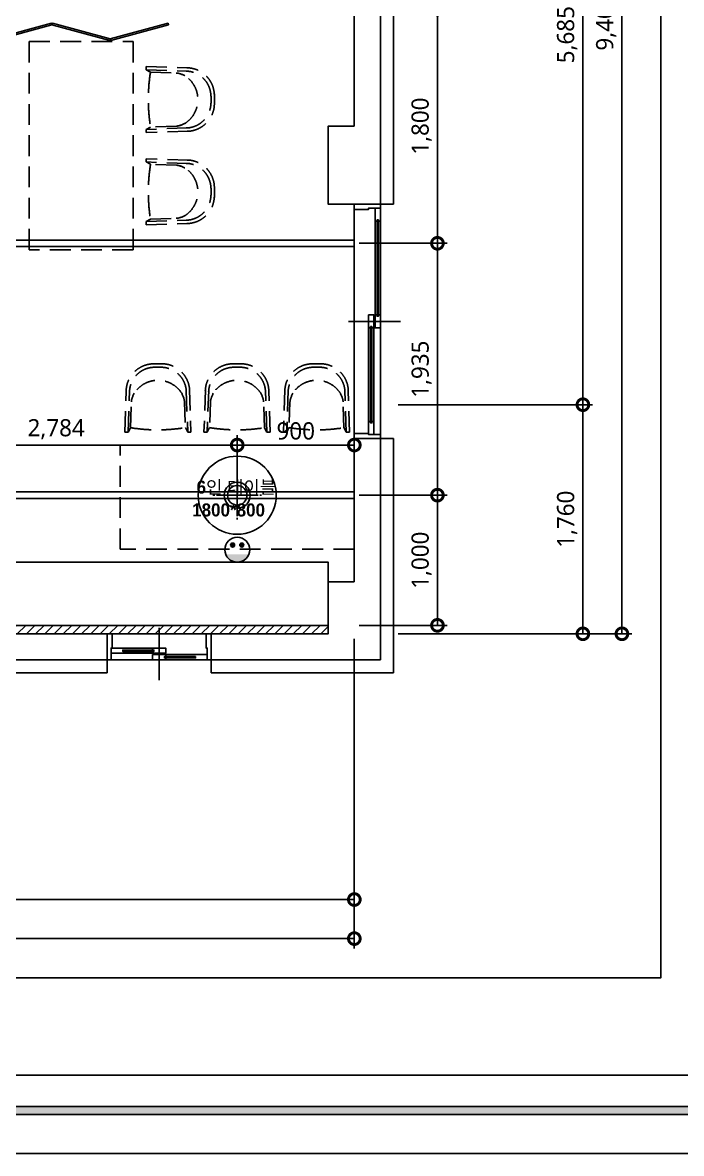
# Model space of a CAD drawing. Header units: inches. Extents: x 405346 to 489838, y -25612 to 14934.
# Drawn here: x 467945 to 473009, y -3486 to 5202 of the extents above; entities that cross this region are included whole.
import ezdxf
from ezdxf.enums import TextEntityAlignment as Align

# ---------------------------------------------------------------- set-up
doc = ezdxf.new("R2010")
doc.units = ezdxf.units.IN
doc.header["$LTSCALE"] = 200
doc.header["$MEASUREMENT"] = 0
doc.linetypes.add('DH-HID2', pattern=[1.2, 0.8, -0.4])
for name, color, linetype in [('04_FUR', 6, 'Continuous'), ('06-FUR', 6, 'Continuous'), ('07-DIM', 5, 'Continuous'), ('07-DIM WAL', 5, 'Continuous'), ('08-HAT', 8, 'Continuous'), ('C-WIN', 4, 'Continuous'), ('CO-DO-FR', 7, 'Continuous'), ('CO-DOOR', 8, 'Continuous'), ('F-SYM', 7, 'Continuous'), ('FORM(YOURNAME)-11', 1, 'Continuous'), ('FU-FURM', 251, 'DH-HID2'), ('HAT', 5, 'Continuous'), ('RC-LIGHT', 7, 'Continuous'), ('U-LANP', 6, 'Continuous'), ('도면층2', 2, 'Continuous'), ('설비', 140, 'Continuous')]:
    doc.layers.add(name, color=color, linetype=linetype)
doc.styles.add('DAWIN', font='NanumSquareR.ttf')
doc.styles.add('YOURNAME', font='HY울릉도M.TTF')
doc.styles.add('넥슨고딕', font='NEXONLv1GothicBold.ttf')
doc.dimstyles.new('60', dxfattribs={"dimscale": 60, "dimtxt": 2.2, "dimasz": 3, "dimexe": 1.25, "dimexo": 0.625, "dimtad": 1, "dimdec": 0, "dimzin": 0, "dimdsep": 46, "dimlunit": 6, "dimtxsty": 'DAWIN', "dimblk1": 'DOTSMALL', "dimblk2": 'DOTSMALL', "dimsah": 1, "dimcen": 0.001, "dimclrd": 1, "dimclre": 1, "dimclrt": 7, "dimadec": 0, "dimazin": 0, "dimtfac": 1, "dimtdec": 0, "dimtix": 1, "dimtmove": 2, "dimatfit": 3, "dimldrblk": 'DOTSMALL', "dimfxl": 0, "dimtolj": 1, "dimtzin": 0, "dimarcsym": 0})

# ---------------------------------------------------------------- blocks, each defined once
blk = doc.blocks.new('FORM-PLAN')
at = {"layer": 'FORM(YOURNAME)-11'}
h = blk.add_hatch(color=256, dxfattribs=at)
h.dxf.hatch_style = 1
h.paths.add_polyline_path([(-71444, 55115), (10556, 55115), (10556, 54915), (-71444, 54915)])
h.paths.add_polyline_path([(-71444, -2085), (10556, -2085), (10556, -2285), (-71444, -2285)])
at = {"layer": 'Defpoints', "color": 158}
blk.add_line((1346, -1285), (-71444, -1285), dxfattribs=at)
for points in [[(-71444, -2285), (10556, -2285), (10556, 55115), (-71444, 55115)], [(-69444, 53115), (-64, 53115), (-64, 1215), (-69444, 1215)]]:
    blk.add_lwpolyline(points, close=True, dxfattribs=at)
at = {"layer": 'FORM(YOURNAME)-11', "color": 250}
blk.add_lwpolyline([(-72444, -3285), (11556, -3285), (11556, 56115), (-72444, 56115)], close=True, dxfattribs=at)
at = {"layer": 'FORM(YOURNAME)-11'}
blk.add_lwpolyline([(-71444, -2085), (10556, -2085), (10556, -2285), (-71444, -2285)], close=True, dxfattribs=at)
at = {"layer": 'FORM(YOURNAME)-11', "color": 3, "style": 'YOURNAME'}
for tag, height, p in [('1', 450, (9905, 18188)), ('2', 450, (9905, 17544)), ('3', 450, (9905, 16257)), ('4', 450, (9905, 14326)), ('5', 515, (9905, 12009)), ('6', 515, (9905, 9757)), ('7', 515, (9905, 7504)), ('8', 515, (9905, 5252)), ('9', 515, (9905, 2999)), ('10', 515, (5655, 811)), ('11', 515, (9905, 747)), ('12', 515, (5655, -1441)), ('13', 515, (9905, -1441))]:
    blk.add_attdef(tag, text='', height=height, dxfattribs=at).set_placement(p, align=Align.MIDDLE_RIGHT)
blk = doc.blocks.new('*U199')
at = {"layer": 'F-SYM', "xscale": 0.3000000000000001, "yscale": 0.3000000000000001, "zscale": 0.3000000000000001}
blk.add_blockref('FORM-PLAN', (472870.8, -2500.1), dxfattribs=at)
blk = doc.blocks.new('FLOOR')
at = {"layer": '08-HAT'}
h = blk.add_hatch(dxfattribs=at)
h.set_pattern_fill('_USER', color=256, scale=50, angle=45, pattern_type=0)
h.set_pattern_definition([(45, (0, 0), (-35.355339, 35.355339), [])])
h.paths.add_polyline_path([(444542, 24512.5), (440292, 24512.5), (440292, 24447.5), (440392, 24447.5), (441892, 24447.5), (442842, 24447.5), (442872, 24447.5), (442882, 24447.5), (443642, 24447.5), (444542, 24447.5)])
h.paths.add_polyline_path([(439792, 24512.5), (435474.5, 24512.5), (435474.5, 24447.5), (436742, 24447.5), (438542, 24447.5), (439792, 24447.5)])
h.paths.add_polyline_path([(435424.5, 26207.5), (435342.5, 26207.5), (435342.5, 24847.5), (435424.5, 24847.5)])
at = {"layer": 'C-WIN'}
for points in [[(444742, 25947.5), (444942, 25947.5), (444942, 27747.5), (444742, 27747.5)], [(444942, 25947.5), (444942, 27747.5), (444742, 27747.5), (444742, 25947.5)], [(442842, 24247.5), (443642, 24247.5), (443642, 24447.5), (442842, 24447.5)], [(442842, 24247.5), (443642, 24247.5), (443642, 24447.5), (442842, 24447.5)]]:
    blk.add_lwpolyline(points, close=True, dxfattribs=at)
at = {"layer": 'CO-DO-FR'}
for points in [[(444942, 27747.5), (444742, 27747.5), (444742, 27717.5), (444742, 27717.5), (444742, 27707.5), (444852, 27707.5), (444852, 27717.5), (444942, 27717.5), (444942, 27747.5)], [(444942, 25947.5), (444742, 25947.5), (444742, 25977.5), (444742, 25977.5), (444742, 25987.5), (444852, 25987.5), (444852, 25977.5), (444942, 25977.5), (444942, 25947.5)], [(442842, 24247.5), (442842, 24447.5), (442872, 24447.5), (442872, 24447.5), (442882, 24447.5), (442882, 24337.5), (442872, 24337.5), (442872, 24247.5), (442842, 24247.5)], [(443642, 24247.5), (443642, 24447.5), (443612, 24447.5), (443612, 24447.5), (443602, 24447.5), (443602, 24337.5), (443612, 24337.5), (443612, 24247.5), (443642, 24247.5)]]:
    blk.add_lwpolyline(points, close=True, dxfattribs=at)
at = {"layer": 'CO-DOOR', "color": 251}
for p, q in [((445097, 26847.5), (444697, 26847.5)), ((443242, 24092.5), (443242, 24492.5))]:
    blk.add_line(p, q, dxfattribs=at)
for points in [[(444902, 27717.5), (444902, 26797.5), (444942, 26797.5), (444942, 27717.5)], [(444892, 25977.5), (444892, 26897.5), (444852, 26897.5), (444852, 25977.5)], [(442872, 24297.5), (443292, 24297.5), (443292, 24337.5), (442872, 24337.5)], [(443612, 24287.5), (443192, 24287.5), (443192, 24247.5), (443612, 24247.5)]]:
    blk.add_lwpolyline(points, close=True, dxfattribs=at)
at = {"layer": 'CO-DOOR'}
for points in [[(444942, 27617.5), (444942, 27717.5), (444902, 27717.5), (444902, 27617.5), (444917, 27617.5), (444917, 27627.5), (444927, 27627.5), (444927, 27617.5), (444942, 27617.5)], [(444917, 27627.5), (444917, 26887.5), (444927, 26887.5), (444927, 27627.5)], [(444892, 26797.5), (444892, 26897.5), (444852, 26897.5), (444852, 26797.5), (444867, 26797.5), (444867, 26807.5), (444877, 26807.5), (444877, 26797.5), (444892, 26797.5)], [(444942, 26897.5), (444942, 26797.5), (444902, 26797.5), (444902, 26897.5), (444917, 26897.5), (444917, 26887.5), (444927, 26887.5), (444927, 26897.5), (444942, 26897.5)], [(444867, 26807.5), (444867, 26067.5), (444877, 26067.5), (444877, 26807.5)], [(444892, 26077.5), (444892, 25977.5), (444852, 25977.5), (444852, 26077.5), (444867, 26077.5), (444867, 26067.5), (444877, 26067.5), (444877, 26077.5), (444892, 26077.5)], [(443192, 24297.5), (443292, 24297.5), (443292, 24337.5), (443192, 24337.5), (443192, 24322.5), (443202, 24322.5), (443202, 24312.5), (443192, 24312.5), (443192, 24297.5)], [(443202, 24322.5), (442962, 24322.5), (442962, 24312.5), (443202, 24312.5)], [(443292, 24247.5), (443192, 24247.5), (443192, 24287.5), (443292, 24287.5), (443292, 24272.5), (443282, 24272.5), (443282, 24262.5), (443292, 24262.5), (443292, 24247.5)], [(443522, 24272.5), (443282, 24272.5), (443282, 24262.5), (443522, 24262.5)]]:
    blk.add_lwpolyline(points, close=True, dxfattribs=at)
at = {"layer": 'CO-DOOR', "color": 251, "linetype": 'DH-HID2'}
blk.add_lwpolyline([(443642, 24247.5), (442842, 24247.5), (442842, 24447.5), (443642, 24447.5)], close=True, dxfattribs=at)
at = {"layer": '도면층2'}
for p, q in [((444742, 30547.5), (444742, 28347.5)), ((444942, 30547.5), (444942, 27747.5)), ((444742, 27747.5), (444942, 27747.5)), ((444742, 25947.5), (444742, 24847.5)), ((444742, 25947.5), (444942, 25947.5)), ((444942, 25947.5), (444942, 24247.5)), ((444542, 24847.5), (444742, 24847.5)), ((444542, 24847.5), (444542, 24447.5)), ((441892, 24447.5), (442842, 24447.5)), ((442842, 24447.5), (442842, 24247.5)), ((443642, 24447.5), (444542, 24447.5)), ((443642, 24447.5), (443642, 24247.5)), ((441892, 24247.5), (442842, 24247.5)), ((443642, 24247.5), (444942, 24247.5))]:
    blk.add_line(p, q, dxfattribs=at)
at = {"layer": '도면층2', "color": 6}
for p, q in [((445042, 30547.5), (445042, 27747.5)), ((444942, 27747.5), (445042, 27747.5)), ((444942, 25947.5), (445042, 25947.5)), ((445042, 25947.5), (445042, 24147.5)), ((442842, 24147.5), (442842, 24247.5)), ((443642, 24147.5), (443642, 24247.5)), ((441892, 24147.5), (442842, 24147.5)), ((443642, 24147.5), (445042, 24147.5))]:
    blk.add_line(p, q, dxfattribs=at)
at = {"layer": '도면층2', "color": 3}
blk.add_line((440292, 24512.5), (444542, 24512.5), dxfattribs=at)
at = {"layer": '도면층2'}
for points in [[(444742, 28347.5), (444542, 28347.5), (444542, 27747.5), (444942, 27747.5)], [(444742, 25947.5), (444942, 25947.5)]]:
    blk.add_lwpolyline(points, dxfattribs=at)
blk = doc.blocks.new('heryty66')
at = {"layer": 'FU-FURM'}
for p, q in [((419012.5, 1983.8), (419090.4, 1983.9)), ((419030.5, 1958.4), (419083.6, 1958.5)), ((419709.2, 1983.8), (419631.3, 1983.9)), ((419691.2, 1958.4), (419638.1, 1958.5)), ((420320.2, 1983.8), (420242.3, 1983.9)), ((420302.2, 1958.4), (420249.1, 1958.5)), ((418803.1, 1458.9), (418812.9, 1773)), ((418828.5, 1458.9), (418838.5, 1779.5)), ((418864.9, 1738.3), (418862.8, 1733)), ((418867, 1743.5), (418864.9, 1738.3)), ((418869.2, 1748.6), (418867, 1743.5)), ((418871.4, 1753.3), (418869.2, 1748.6)), ((418873.6, 1757.6), (418871.4, 1753.3)), ((419239.6, 1758), (419241.8, 1753.8)), ((419241.8, 1753.8), (419244, 1749.1)), ((419244, 1749.1), (419246.2, 1744)), ((419246.2, 1744), (419248.4, 1738.7)), ((419248.4, 1738.7), (419250.4, 1733.5)), ((419274.8, 1777.6), (419285.4, 1459.5)), ((419299.9, 1784.3), (419310.8, 1459.5)), ((419421.7, 1784.3), (419410.8, 1459.5)), ((419446.9, 1777.6), (419436.2, 1459.5)), ((419473.3, 1738.7), (419471.2, 1733.5)), ((419475.4, 1744), (419473.3, 1738.7)), ((419477.6, 1749.1), (419475.4, 1744)), ((419479.9, 1753.8), (419477.6, 1749.1)), ((419482, 1758), (419479.9, 1753.8)), ((419848, 1757.6), (419850.2, 1753.3)), ((419850.2, 1753.3), (419852.4, 1748.6)), ((419852.4, 1748.6), (419854.6, 1743.5)), ((419854.6, 1743.5), (419856.8, 1738.3)), ((419856.8, 1738.3), (419858.8, 1733)), ((419893.1, 1458.9), (419883.2, 1779.5)), ((419918.5, 1458.9), (419908.8, 1773)), ((420032.7, 1784.3), (420021.9, 1459.5)), ((420057.9, 1777.6), (420047.2, 1459.5)), ((420084.3, 1738.7), (420082.2, 1733.5)), ((420086.5, 1744), (420084.3, 1738.7)), ((420088.7, 1749.1), (420086.5, 1744)), ((420090.9, 1753.8), (420088.7, 1749.1)), ((420093.1, 1758), (420090.9, 1753.8)), ((420459.1, 1757.6), (420461.2, 1753.3)), ((420461.2, 1753.3), (420463.5, 1748.6)), ((420463.5, 1748.6), (420465.7, 1743.5)), ((420465.7, 1743.5), (420467.8, 1738.3)), ((420467.8, 1738.3), (420469.8, 1733)), ((420504.2, 1458.9), (420494.2, 1779.5)), ((420529.5, 1458.9), (420519.8, 1773)), ((418846.5, 1492.8), (418852.7, 1691.3)), ((418853, 1694.8), (418852.7, 1691.3)), ((418853.4, 1698), (418853, 1694.8)), ((418853.8, 1701.2), (418853.4, 1698)), ((418854.3, 1704.4), (418853.8, 1701.2)), ((418854.9, 1707.6), (418854.3, 1704.4)), ((418855.7, 1711), (418854.9, 1707.6)), ((418856.6, 1714.6), (418855.7, 1711)), ((418857.8, 1718.6), (418856.6, 1714.6)), ((418859.2, 1723), (418857.8, 1718.6)), ((418860.9, 1727.9), (418859.2, 1723)), ((418862.8, 1733), (418860.9, 1727.9)), ((419250.4, 1733.5), (419252.4, 1728.3)), ((419252.4, 1728.3), (419254.1, 1723.5)), ((419254.1, 1723.5), (419255.5, 1719.1)), ((419255.5, 1719.1), (419256.7, 1715.1)), ((419256.7, 1715.1), (419257.7, 1711.5)), ((419257.7, 1711.5), (419258.4, 1708.1)), ((419258.4, 1708.1), (419259.1, 1704.9)), ((419259.1, 1704.9), (419259.6, 1701.7)), ((419259.6, 1701.7), (419260, 1698.5)), ((419260, 1698.5), (419260.4, 1695.3)), ((419260.4, 1695.3), (419260.7, 1691.8)), ((419260.7, 1691.8), (419267.4, 1493.3)), ((419460.9, 1691.8), (419454.3, 1493.3)), ((419461.3, 1695.3), (419460.9, 1691.8)), ((419461.7, 1698.5), (419461.3, 1695.3)), ((419462.1, 1701.7), (419461.7, 1698.5)), ((419462.6, 1704.9), (419462.1, 1701.7)), ((419463.2, 1708.1), (419462.6, 1704.9)), ((419464, 1711.5), (419463.2, 1708.1)), ((419464.9, 1715.1), (419464, 1711.5)), ((419466.1, 1719.1), (419464.9, 1715.1)), ((419467.6, 1723.5), (419466.1, 1719.1)), ((419469.3, 1728.3), (419467.6, 1723.5)), ((419471.2, 1733.5), (419469.3, 1728.3)), ((419858.8, 1733), (419860.7, 1727.9)), ((419860.7, 1727.9), (419862.4, 1723)), ((419862.4, 1723), (419863.9, 1718.6)), ((419863.9, 1718.6), (419865, 1714.6)), ((419865, 1714.6), (419866, 1711)), ((419866, 1711), (419866.8, 1707.6)), ((419866.8, 1707.6), (419867.4, 1704.4)), ((419867.4, 1704.4), (419867.9, 1701.2)), ((419867.9, 1701.2), (419868.3, 1698)), ((419868.3, 1698), (419868.6, 1694.8)), ((419868.6, 1694.8), (419869, 1691.3)), ((419875.2, 1492.8), (419869, 1691.3)), ((420071.9, 1691.8), (420065.3, 1493.3)), ((420072.3, 1695.3), (420071.9, 1691.8)), ((420072.7, 1698.5), (420072.3, 1695.3)), ((420073.1, 1701.7), (420072.7, 1698.5)), ((420073.6, 1704.9), (420073.1, 1701.7)), ((420074.2, 1708.1), (420073.6, 1704.9)), ((420075, 1711.5), (420074.2, 1708.1)), ((420076, 1715.1), (420075, 1711.5)), ((420077.2, 1719.1), (420076, 1715.1)), ((420078.6, 1723.5), (420077.2, 1719.1)), ((420080.3, 1728.3), (420078.6, 1723.5)), ((420082.2, 1733.5), (420080.3, 1728.3)), ((420469.8, 1733), (420471.7, 1727.9)), ((420471.7, 1727.9), (420473.4, 1723)), ((420473.4, 1723), (420474.9, 1718.6)), ((420474.9, 1718.6), (420476.1, 1714.6)), ((420476.1, 1714.6), (420477, 1711)), ((420477, 1711), (420477.8, 1707.6)), ((420477.8, 1707.6), (420478.4, 1704.4)), ((420478.4, 1704.4), (420478.9, 1701.2)), ((420478.9, 1701.2), (420479.3, 1698)), ((420479.3, 1698), (420479.7, 1694.8)), ((420479.7, 1694.8), (420480, 1691.3)), ((420486.2, 1492.8), (420480, 1691.3)), ((418845.4, 1492.8), (418828.5, 1458.9)), ((419268.5, 1493.3), (419285.4, 1459.5)), ((419453.2, 1493.3), (419436.2, 1459.5)), ((419876.2, 1492.8), (419893.1, 1458.9)), ((420064.2, 1493.3), (420047.2, 1459.5)), ((420487.3, 1492.8), (420504.2, 1458.9)), ((418828.5, 1458.9), (418803.1, 1458.9)), ((419310.8, 1459.5), (419285.4, 1459.5)), ((419410.8, 1459.5), (419436.2, 1459.5)), ((419893.1, 1458.9), (419918.5, 1458.9)), ((420021.9, 1459.5), (420047.2, 1459.5)), ((420504.2, 1458.9), (420529.5, 1458.9))]:
    blk.add_line(p, q, dxfattribs=at)
blk.add_lwpolyline([(418766.3, 1359.5), (420566.3, 1359.5), (420566.3, 559.5), (418766.3, 559.5)], close=True, dxfattribs=at)
for centre, radius, start, end in [((419026.1, 1770.2), 213.6, 90.90916, 178.7855), ((419032.5, 1762.9), 194.3, 90.90924, 178.78542), ((419080.8, 1762.9), 194.3, 1.35653, 89.23304), ((419087.1, 1770.2), 213.6, 1.35671, 89.233), ((419634.6, 1770.2), 213.6, 90.767, 178.64329), ((419640.9, 1762.9), 194.3, 90.76696, 178.64347), ((419689.2, 1762.9), 194.3, 1.21458, 89.09076), ((419695.5, 1770.2), 213.6, 1.2145, 89.09084), ((420245.6, 1770.2), 213.6, 90.767, 178.64329), ((420251.9, 1762.9), 194.3, 90.76696, 178.64347), ((420300.2, 1762.9), 194.3, 1.21458, 89.09076), ((420306.6, 1770.2), 213.6, 1.2145, 89.09084), ((419056.8, 1638.4), 218.5, 33.19496, 146.94725), ((419664.9, 1638.4), 218.5, 33.05275, 146.80504), ((420275.9, 1638.4), 218.5, 33.05275, 146.80504), ((419056.8, 1638.4), 218.5, 158.34937, 158.47219), ((419056.8, 1638.4), 218.5, 21.66998, 21.79281), ((419664.9, 1638.4), 218.5, 158.20719, 158.33002), ((419664.9, 1638.4), 218.5, 21.52781, 21.65063), ((420275.9, 1638.4), 218.5, 158.20719, 158.33002), ((420275.9, 1638.4), 218.5, 21.52781, 21.65063), ((419055.3, 2806.7), 1330.6, 260.92322, 279.2189), ((419666.3, 2806.7), 1330.6, 260.7811, 279.07678), ((420277.4, 2806.7), 1330.6, 260.7811, 279.07678)]:
    blk.add_arc(centre, radius, start, end, dxfattribs=at)
at = {"layer": 'FU-FURM', "style": '넥슨고딕'}
for s, p in [('6인 테이블', (419353.8, 986.6)), ('1800*800', (419319.7, 811))]:
    blk.add_text(s, height=100, dxfattribs=at).set_placement(p)
blk = doc.blocks.new('FLLLL')
at = {"layer": '04_FUR'}
blk.add_lwpolyline([(466092, 459.5), (470342, 459.5), (470342, -90.5), (466092, -90.5)], close=True, dxfattribs=at)
at = {"layer": '06-FUR', "color": 8}
blk.add_line((469466.2, 3261.2), (469466.3, 3339.1), dxfattribs=at)
at = {"layer": '06-FUR'}
for points in [[(468218.2, 4587.8), (468214.8, 4600.3), (467770.5, 4481.3), (467773.8, 4468.7)], [(468218.2, 4587.8), (468221.5, 4600.3), (468665.8, 4481.3), (468662.5, 4468.7)], [(469113.5, 4587.8), (469110.2, 4600.3), (468665.8, 4481.3), (468669.2, 4468.7)]]:
    blk.add_lwpolyline(points, close=True, dxfattribs=at)
at = {"layer": 'FU-FURM'}
for p, q in [((468941.4, 4267.2), (469255.5, 4257.5)), ((468941.4, 4241.8), (468941.4, 4267.2)), ((468941.4, 4241.8), (469262, 4231.9)), ((468975.3, 4225), (468941.4, 4241.8)), ((468975.2, 4223.9), (469173.8, 4217.7)), ((469177.2, 4217.3), (469173.8, 4217.7)), ((469180.5, 4217), (469177.2, 4217.3)), ((469183.7, 4216.6), (469180.5, 4217)), ((469186.8, 4216.1), (469183.7, 4216.6)), ((469190.1, 4215.5), (469186.8, 4216.1)), ((469193.5, 4214.7), (469190.1, 4215.5)), ((469197.1, 4213.7), (469193.5, 4214.7)), ((469201.1, 4212.6), (469197.1, 4213.7)), ((469205.5, 4211.1), (469201.1, 4212.6)), ((469210.3, 4209.4), (469205.5, 4211.1)), ((469215.5, 4207.5), (469210.3, 4209.4)), ((469220.7, 4205.5), (469215.5, 4207.5)), ((469226, 4203.3), (469220.7, 4205.5)), ((469231.1, 4201.1), (469226, 4203.3)), ((469235.8, 4198.9), (469231.1, 4201.1)), ((469240, 4196.7), (469235.8, 4198.9)), ((469440.9, 4039.9), (469440.9, 3986.8)), ((469466.2, 4057.9), (469466.3, 3980)), ((469226.5, 3824.1), (469221.2, 3822)), ((469231.5, 3826.3), (469226.5, 3824.1)), ((469236.3, 3828.6), (469231.5, 3826.3)), ((469240.5, 3830.8), (469236.3, 3828.6)), ((468975.8, 3801.9), (468942, 3784.9)), ((469260.1, 3795.6), (468942, 3784.9)), ((468942, 3759.5), (468942, 3784.9)), ((469266.8, 3770.4), (468942, 3759.5)), ((469174.3, 3809.6), (468975.8, 3803)), ((469177.7, 3810), (469174.3, 3809.6)), ((469181, 3810.4), (469177.7, 3810)), ((469184.2, 3810.8), (469181, 3810.4)), ((469187.3, 3811.3), (469184.2, 3810.8)), ((469190.6, 3811.9), (469187.3, 3811.3)), ((469194, 3812.7), (469190.6, 3811.9)), ((469197.6, 3813.6), (469194, 3812.7)), ((469201.5, 3814.8), (469197.6, 3813.6)), ((469206, 3816.3), (469201.5, 3814.8)), ((469210.8, 3818), (469206, 3816.3)), ((469215.9, 3819.9), (469210.8, 3818)), ((469221.2, 3822), (469215.9, 3819.9)), ((469266.8, 3548.7), (468942, 3559.5)), ((468942, 3559.5), (468942, 3534.1)), ((469260.1, 3523.5), (468942, 3534.1)), ((468975.8, 3517.2), (468942, 3534.1)), ((469174.3, 3509.4), (468975.8, 3516.1)), ((469177.7, 3509.1), (469174.3, 3509.4)), ((469181, 3508.7), (469177.7, 3509.1)), ((469184.2, 3508.3), (469181, 3508.7)), ((469187.3, 3507.8), (469184.2, 3508.3)), ((469190.6, 3507.2), (469187.3, 3507.8)), ((469194, 3506.4), (469190.6, 3507.2)), ((469197.6, 3505.4), (469194, 3506.4)), ((469201.5, 3504.2), (469197.6, 3505.4)), ((469206, 3502.8), (469201.5, 3504.2)), ((469210.8, 3501.1), (469206, 3502.8)), ((469215.9, 3499.2), (469210.8, 3501.1)), ((469221.2, 3497.1), (469215.9, 3499.2)), ((469226.5, 3494.9), (469221.2, 3497.1)), ((469231.5, 3492.7), (469226.5, 3494.9)), ((469236.3, 3490.5), (469231.5, 3492.7)), ((469240.5, 3488.3), (469236.3, 3490.5)), ((469440.9, 3279.2), (469440.9, 3332.3)), ((468975.3, 3094.1), (468941.4, 3077.2)), ((468941.4, 3077.2), (469262, 3087.2)), ((468941.4, 3077.2), (468941.4, 3051.8)), ((468941.4, 3051.8), (469255.5, 3061.6)), ((468975.2, 3095.2), (469173.8, 3101.4)), ((469177.2, 3101.7), (469173.8, 3101.4)), ((469180.5, 3102.1), (469177.2, 3101.7)), ((469183.7, 3102.5), (469180.5, 3102.1)), ((469186.8, 3103), (469183.7, 3102.5)), ((469190.1, 3103.6), (469186.8, 3103)), ((469193.5, 3104.4), (469190.1, 3103.6)), ((469197.1, 3105.3), (469193.5, 3104.4)), ((469201.1, 3106.5), (469197.1, 3105.3)), ((469205.5, 3107.9), (469201.1, 3106.5)), ((469210.3, 3109.6), (469205.5, 3107.9)), ((469215.5, 3111.5), (469210.3, 3109.6)), ((469220.7, 3113.6), (469215.5, 3111.5)), ((469226, 3115.7), (469220.7, 3113.6)), ((469231.1, 3117.9), (469226, 3115.7)), ((469235.8, 3120.1), (469231.1, 3117.9)), ((469240, 3122.3), (469235.8, 3120.1))]:
    blk.add_line(p, q, dxfattribs=at)
blk.add_lwpolyline([(468842, 4459.5), (468842, 2859.5), (468042, 2859.5), (468042, 4459.5)], close=True, dxfattribs=at)
for centre, radius, start, end in [((469252.6, 4044.2), 213.6, 0.90916, 88.7855), ((470289.2, 4015), 1330.6, 170.92322, 189.2189), ((469120.9, 4013.6), 218.5, 68.34937, 68.47219), ((469120.9, 4013.6), 218.5, 303.19496, 56.94725), ((469245.3, 4037.9), 194.3, 0.90924, 88.78542), ((469245.4, 3989.6), 194.3, 271.35653, 359.23304), ((469252.7, 3983.3), 213.6, 271.35671, 359.233), ((469120.9, 4013.6), 218.5, 291.66998, 291.79281), ((470289.2, 3304), 1330.6, 170.7811, 189.07678), ((469120.9, 3305.5), 218.5, 68.20719, 68.33002), ((469120.9, 3305.5), 218.5, 303.05275, 56.80504), ((469245.4, 3329.5), 194.3, 0.76696, 88.64347), ((469252.7, 3335.8), 213.6, 0.767, 88.64329), ((469245.3, 3281.2), 194.3, 271.21458, 359.09076), ((469252.6, 3274.8), 213.6, 271.2145, 359.09084), ((469120.9, 3305.5), 218.5, 291.52781, 291.65063)]:
    blk.add_arc(centre, radius, start, end, dxfattribs=at)
at = {"layer": '도면층2'}
blk.add_line((470342, 9.5), (470342, -90.5), dxfattribs=at)
at = {"color": 0}
blk.add_blockref('FLOOR', (25800, -24538), dxfattribs=at)
at = {"layer": '07-DIM WAL'}
blk.add_blockref('heryty66', (49975.7, 0), dxfattribs=at)
blk = doc.blocks.new('_DOTSMALL')
at = {"color": 0, "linetype": 'ByBlock', "const_width": 0.5}
blk.add_lwpolyline([(-0.0625, 0, 1), (0.0625, 0, 1)], format="xyb", close=True, dxfattribs=at)
blk = doc.blocks.new('*D100')
at = {"layer": '07-DIM', "color": 1, "lineweight": -2}
for p, q in [((470832, 9906.2), (472626.5, 9906.2)), ((472551.5, 9906.2), (472551.5, 506.2)), ((470832, 506.2), (472626.5, 506.2))]:
    blk.add_line(p, q, dxfattribs=at)
at = {"layer": 'Defpoints', "color": 0}
for p in [(470794.5, 9906.2), (470794.5, 506.2), (472551.5, 506.2)]:
    blk.add_point(p, dxfattribs=at)
at = {"layer": '07-DIM', "color": 1, "lineweight": -2, "xscale": 180, "yscale": 180, "zscale": 180}
for p, rotation in [((472551.5, 9906.2), 90), ((472551.5, 506.2), 270)]:
    blk.add_blockref('_DOTSMALL', p, dxfattribs=dict(at, rotation=rotation))
at = {"layer": '07-DIM', "color": 7, "insert": (472430.3, 5206.2), "char_height": 132, "attachment_point": 5, "rotation": 90, "style": 'DAWIN'}
blk.add_mtext('\\A1;9,400', dxfattribs=at)
blk = doc.blocks.new('*D104')
at = {"layer": '07-DIM', "color": 1, "lineweight": -2}
for p, q in [((470832, 7951.2), (472326.5, 7951.2)), ((472251.5, 7951.2), (472251.5, 2266.2)), ((470832, 2266.2), (472326.5, 2266.2))]:
    blk.add_line(p, q, dxfattribs=at)
at = {"layer": 'Defpoints', "color": 0}
for p in [(470794.5, 7951.2), (470794.5, 2266.2), (472251.5, 2266.2)]:
    blk.add_point(p, dxfattribs=at)
at = {"layer": '07-DIM', "color": 1, "lineweight": -2, "xscale": 180, "yscale": 180, "zscale": 180}
for p, rotation in [((472251.5, 7951.2), 90), ((472251.5, 2266.2), 270)]:
    blk.add_blockref('_DOTSMALL', p, dxfattribs=dict(at, rotation=rotation))
at = {"layer": '07-DIM', "color": 7, "insert": (472130.3, 5108.7), "char_height": 132, "attachment_point": 5, "rotation": 90, "style": 'DAWIN'}
blk.add_mtext('\\A1;5,685', dxfattribs=at)
blk = doc.blocks.new('*D105')
at = {"layer": '07-DIM', "color": 1, "lineweight": -2}
for p, q in [((470832, 2266.2), (472326.5, 2266.2)), ((472251.5, 2266.2), (472251.5, 506.2)), ((470832, 506.2), (472326.5, 506.2))]:
    blk.add_line(p, q, dxfattribs=at)
at = {"layer": 'Defpoints', "color": 0}
for p in [(470794.5, 2266.2), (470794.5, 506.2), (472251.5, 506.2)]:
    blk.add_point(p, dxfattribs=at)
at = {"layer": '07-DIM', "color": 1, "lineweight": -2, "xscale": 180, "yscale": 180, "zscale": 180}
for p, rotation in [((472251.5, 2266.2), 90), ((472251.5, 506.2), 270)]:
    blk.add_blockref('_DOTSMALL', p, dxfattribs=dict(at, rotation=rotation))
at = {"layer": '07-DIM', "color": 7, "insert": (472130.3, 1386.2), "char_height": 132, "attachment_point": 5, "rotation": 90, "style": 'DAWIN'}
blk.add_mtext('\\A1;1,760', dxfattribs=at)
blk = doc.blocks.new('*D115')
at = {"layer": '07-DIM WAL', "color": 1, "lineweight": -2}
for p, q in [((461227, 468.7), (461227, -1610.6)), ((470494.5, 468.7), (470494.5, -1610.6)), ((470494.5, -1535.6), (461227, -1535.6))]:
    blk.add_line(p, q, dxfattribs=at)
at = {"layer": 'Defpoints', "color": 0}
for p in [(461227, 506.2), (470494.5, 506.2), (461227, -1535.6)]:
    blk.add_point(p, dxfattribs=at)
at = {"layer": '07-DIM WAL', "color": 1, "lineweight": -2, "xscale": 180, "yscale": 180, "zscale": 180, "rotation": 180}
blk.add_blockref('_DOTSMALL', (461227, -1535.6), dxfattribs=at)
at = {"layer": '07-DIM WAL', "color": 1, "lineweight": -2, "xscale": 180, "yscale": 180, "zscale": 180}
blk.add_blockref('_DOTSMALL', (470494.5, -1535.6), dxfattribs=at)
at = {"layer": '07-DIM WAL', "color": 7, "insert": (465860.8, -1414.4), "char_height": 132, "attachment_point": 5, "style": 'DAWIN'}
blk.add_mtext('\\A1;9,268', dxfattribs=at)
blk = doc.blocks.new('*D118')
at = {"layer": '07-DIM WAL', "color": 1, "lineweight": -2}
for p, q in [((457194.5, 468.7), (457194.5, -1910.6)), ((470494.5, 468.7), (470494.5, -1910.6)), ((457194.5, -1835.6), (470494.5, -1835.6))]:
    blk.add_line(p, q, dxfattribs=at)
at = {"layer": 'Defpoints', "color": 0}
for p in [(457194.5, 506.2), (470494.5, 506.2), (470494.5, -1835.6)]:
    blk.add_point(p, dxfattribs=at)
at = {"layer": '07-DIM WAL', "color": 1, "lineweight": -2, "xscale": 180, "yscale": 180, "zscale": 180, "rotation": 180}
blk.add_blockref('_DOTSMALL', (457194.5, -1835.6), dxfattribs=at)
at = {"layer": '07-DIM WAL', "color": 1, "lineweight": -2, "xscale": 180, "yscale": 180, "zscale": 180}
blk.add_blockref('_DOTSMALL', (470494.5, -1835.6), dxfattribs=at)
at = {"layer": '07-DIM WAL', "color": 7, "insert": (463844.5, -1714.4), "char_height": 132, "attachment_point": 5, "style": 'DAWIN'}
blk.add_mtext('\\A1;13,300', dxfattribs=at)
blk = doc.blocks.new('egoo')
at = {"layer": '설비'}
h = blk.add_hatch(color=140, dxfattribs=at)
edge = h.paths.add_edge_path()
edge.add_arc((1015645, 443434), 22.3, 0, 360)
h = blk.add_hatch(color=140, dxfattribs=at)
edge = h.paths.add_edge_path()
edge.add_arc((1015748, 443434), 22.3, 0, 360)
h = blk.add_hatch(color=140, dxfattribs=at)
edge = h.paths.add_edge_path()
edge.add_line((1015826, 443329), (1015567, 443329))
edge.add_ellipse((1015696, 443381), major_axis=(99, 99), ratio=1, start_angle=156.9578, end_angle=293.0422)
at = {"layer": '설비', "color": 140}
for centre, radius in [((1015696, 443381), 140), ((1015645, 443434), 22.3), ((1015748, 443434), 22.3)]:
    blk.add_circle(centre, radius, dxfattribs=at)
blk = doc.blocks.new('A$C08B77260')
at = {"layer": 'HAT', "color": 1}
for p, q in [((186.7, 373.3), (186.7, 360)), ((186.7, 346.7), (186.7, 26.7)), ((0, 186.7), (13.3, 186.7)), ((346.7, 186.7), (26.7, 186.7)), ((373.3, 186.7), (360, 186.7)), ((186.7, 0), (186.7, 13.3))]:
    blk.add_line(p, q, dxfattribs=at)
at = {"layer": 'U-LANP', "color": 4}
for radius in [300, 100]:
    blk.add_circle((186.7, 186.7), radius, dxfattribs=at)
at = {"layer": 'U-LANP', "color": 8}
blk.add_circle((186.7, 186.7), 75, dxfattribs=at)
blk = doc.blocks.new('*D143')
at = {"layer": 'Defpoints', "color": 0}
for p in [(470494.5, 5306.2), (470494.5, 3506.2), (471133.3, 3506.2)]:
    blk.add_point(p, dxfattribs=at)
at = {"layer": 'RC-LIGHT', "color": 1, "lineweight": -2}
for p, q in [((470532, 5306.2), (471208.3, 5306.2)), ((471133.3, 5306.2), (471133.3, 3506.2)), ((470532, 3506.2), (471208.3, 3506.2))]:
    blk.add_line(p, q, dxfattribs=at)
at = {"layer": 'RC-LIGHT', "color": 1, "lineweight": -2, "xscale": 180, "yscale": 180, "zscale": 180}
for p, rotation in [((471133.3, 5306.2), 90), ((471133.3, 3506.2), 270)]:
    blk.add_blockref('_DOTSMALL', p, dxfattribs=dict(at, rotation=rotation))
at = {"layer": 'RC-LIGHT', "color": 7, "insert": (471012.1, 4406.2), "char_height": 132, "attachment_point": 5, "rotation": 90, "style": 'DAWIN'}
blk.add_mtext('\\A1;1,800', dxfattribs=at)
blk = doc.blocks.new('*D144')
at = {"layer": 'Defpoints', "color": 0}
for p in [(470494.5, 3506.2), (470494.5, 1571.2), (471133.3, 1571.2)]:
    blk.add_point(p, dxfattribs=at)
at = {"layer": 'RC-LIGHT', "color": 1, "lineweight": -2}
for p, q in [((470532, 3506.2), (471208.3, 3506.2)), ((471133.3, 3506.2), (471133.3, 1571.2)), ((470532, 1571.2), (471208.3, 1571.2))]:
    blk.add_line(p, q, dxfattribs=at)
at = {"layer": 'RC-LIGHT', "color": 1, "lineweight": -2, "xscale": 180, "yscale": 180, "zscale": 180}
for p, rotation in [((471133.3, 3506.2), 90), ((471133.3, 1571.2), 270)]:
    blk.add_blockref('_DOTSMALL', p, dxfattribs=dict(at, rotation=rotation))
at = {"layer": 'RC-LIGHT', "color": 7, "insert": (471012.1, 2538.7), "char_height": 132, "attachment_point": 5, "rotation": 90, "style": 'DAWIN'}
blk.add_mtext('\\A1;1,935', dxfattribs=at)
blk = doc.blocks.new('*D145')
at = {"layer": 'Defpoints', "color": 0}
for p in [(470494.5, 1571.2), (470494.5, 571.2), (471133.3, 571.2)]:
    blk.add_point(p, dxfattribs=at)
at = {"layer": 'RC-LIGHT', "color": 1, "lineweight": -2}
for p, q in [((470532, 1571.2), (471208.3, 1571.2)), ((471133.3, 1571.2), (471133.3, 571.2)), ((470532, 571.2), (471208.3, 571.2))]:
    blk.add_line(p, q, dxfattribs=at)
at = {"layer": 'RC-LIGHT', "color": 1, "lineweight": -2, "xscale": 180, "yscale": 180, "zscale": 180}
for p, rotation in [((471133.3, 1571.2), 90), ((471133.3, 571.2), 270)]:
    blk.add_blockref('_DOTSMALL', p, dxfattribs=dict(at, rotation=rotation))
at = {"layer": 'RC-LIGHT', "color": 7, "insert": (471012.1, 1071.2), "char_height": 132, "attachment_point": 5, "rotation": 90, "style": 'DAWIN'}
blk.add_mtext('\\A1;1,000', dxfattribs=at)
blk = doc.blocks.new('*D196')
at = {"layer": '07-DIM WAL', "color": 1, "lineweight": -2}
for p, q in [((466810.8, 1608), (466810.8, 2031.2)), ((469594.5, 1608), (469594.5, 2031.2)), ((466810.8, 1956.2), (469594.5, 1956.2))]:
    blk.add_line(p, q, dxfattribs=at)
at = {"layer": 'Defpoints', "color": 0}
for p in [(469594.5, 1956.2), (466810.8, 1570.5), (469594.5, 1570.5)]:
    blk.add_point(p, dxfattribs=at)
at = {"layer": '07-DIM WAL', "color": 1, "lineweight": -2, "xscale": 180, "yscale": 180, "zscale": 180, "rotation": 180}
blk.add_blockref('_DOTSMALL', (466810.8, 1956.2), dxfattribs=at)
at = {"layer": '07-DIM WAL', "color": 1, "lineweight": -2, "xscale": 180, "yscale": 180, "zscale": 180}
blk.add_blockref('_DOTSMALL', (469594.5, 1956.2), dxfattribs=at)
at = {"layer": '07-DIM WAL', "color": 7, "insert": (468202.6, 2077.4), "char_height": 132, "attachment_point": 5, "style": 'DAWIN'}
blk.add_mtext('\\A1;2,784', dxfattribs=at)
blk = doc.blocks.new('*D197')
at = {"layer": '07-DIM WAL', "color": 1, "lineweight": -2}
for p, q in [((469594.5, 1608), (469594.5, 2031.2)), ((470494.5, 1608.7), (470494.5, 2031.2)), ((469594.5, 1956.2), (470494.5, 1956.2))]:
    blk.add_line(p, q, dxfattribs=at)
at = {"layer": 'Defpoints', "color": 0}
for p in [(470494.5, 1956.2), (469594.5, 1570.5), (470494.5, 1571.2)]:
    blk.add_point(p, dxfattribs=at)
at = {"layer": '07-DIM WAL', "color": 1, "lineweight": -2, "xscale": 180, "yscale": 180, "zscale": 180, "rotation": 180}
blk.add_blockref('_DOTSMALL', (469594.5, 1956.2), dxfattribs=at)
at = {"layer": '07-DIM WAL', "color": 1, "lineweight": -2, "xscale": 180, "yscale": 180, "zscale": 180}
blk.add_blockref('_DOTSMALL', (470494.5, 1956.2), dxfattribs=at)
at = {"layer": '07-DIM WAL', "color": 7, "insert": (470044.5, 2064.3), "char_height": 132, "attachment_point": 5, "style": 'DAWIN'}
blk.add_mtext('\\A1;900', dxfattribs=at)

msp = doc.modelspace()

# ---------------------------------------------------------------- linework, layer by layer
at = {"layer": 'RC-LIGHT'}
for points in [[(461177, 3531.2), (470494.5, 3531.2), (470494.5, 3481.2), (461177, 3481.2), (461177, 3531.2)], [(461177, 1596.2), (470494.5, 1596.2), (470494.5, 1546.2), (461177, 1546.2), (461177, 1596.2)]]:
    msp.add_lwpolyline(points, dxfattribs=at)

# ---------------------------------------------------------------- block references
for name, p in [('FLLLL', (-47.5, 596.7)), ('A$C08B77260', (469407.8, 1383.9))]:
    msp.add_blockref(name, p)
at = {"layer": '07-DIM WAL'}
msp.add_blockref('*U199', (0, 0), dxfattribs=at)
at = {"layer": 'RC-LIGHT', "color": 140, "xscale": -0.6845238224412213, "yscale": 0.6845238224412213, "zscale": 0.6845238224412213}
msp.add_blockref('egoo', (1164862.9, -302353.1), dxfattribs=at)

# ---------------------------------------------------------------- dimensions: what is measured, and where the dimension line sits
at = {"layer": '07-DIM'}
for base, p1, p2, picture, middle in [((472551.5, 506.2), (470794.5, 9906.2), (470794.5, 506.2), '*D100', (472430.3, 5206.2)), ((472251.5, 2266.2), (470794.5, 7951.2), (470794.5, 2266.2), '*D104', (472130.3, 5108.7)), ((472251.5, 506.2), (470794.5, 2266.2), (470794.5, 506.2), '*D105', (472130.3, 1386.2))]:
    dim = msp.add_linear_dim(base=base, p1=p1, p2=p2, angle=90, dimstyle='60', dxfattribs=at)
    dim.commit()
    dim.dimension.update_dxf_attribs({"geometry": picture, "text_midpoint": middle})
at = {"layer": '07-DIM WAL'}
for base, p1, p2, picture, middle in [((469594.5, 1956.2), (466810.8, 1570.5), (469594.5, 1570.5), '*D196', (468202.6, 2077.4)), ((470494.5, 1956.2), (469594.5, 1570.5), (470494.5, 1571.2), '*D197', (470044.5, 2064.3)), ((470494.5, -1835.6), (457194.5, 506.2), (470494.5, 506.2), '*D118', (463844.5, -1714.4)), ((461227, -1535.5555824), (470494.5, 506.1944176), (461227, 506.1944176), '*D115', (465860.75, -1414.392273))]:
    dim = msp.add_linear_dim(base=base, p1=p1, p2=p2, dimstyle='60', dxfattribs=at)
    dim.commit()
    dim.dimension.update_dxf_attribs({"geometry": picture, "text_midpoint": middle})
at = {"layer": 'RC-LIGHT'}
for base, p1, p2, picture, middle in [((471133.3, 3506.2), (470494.5, 5306.2), (470494.5, 3506.2), '*D143', (471012.1, 4406.2)), ((471133.3, 1571.2), (470494.5, 3506.2), (470494.5, 1571.2), '*D144', (471012.1, 2538.7)), ((471133.3, 571.2), (470494.5, 1571.2), (470494.5, 571.2), '*D145', (471012.1, 1071.2))]:
    dim = msp.add_linear_dim(base=base, p1=p1, p2=p2, angle=90, dimstyle='60', dxfattribs=at)
    dim.commit()
    dim.dimension.update_dxf_attribs({"geometry": picture, "text_midpoint": middle})

doc.saveas('drawing.dxf')
